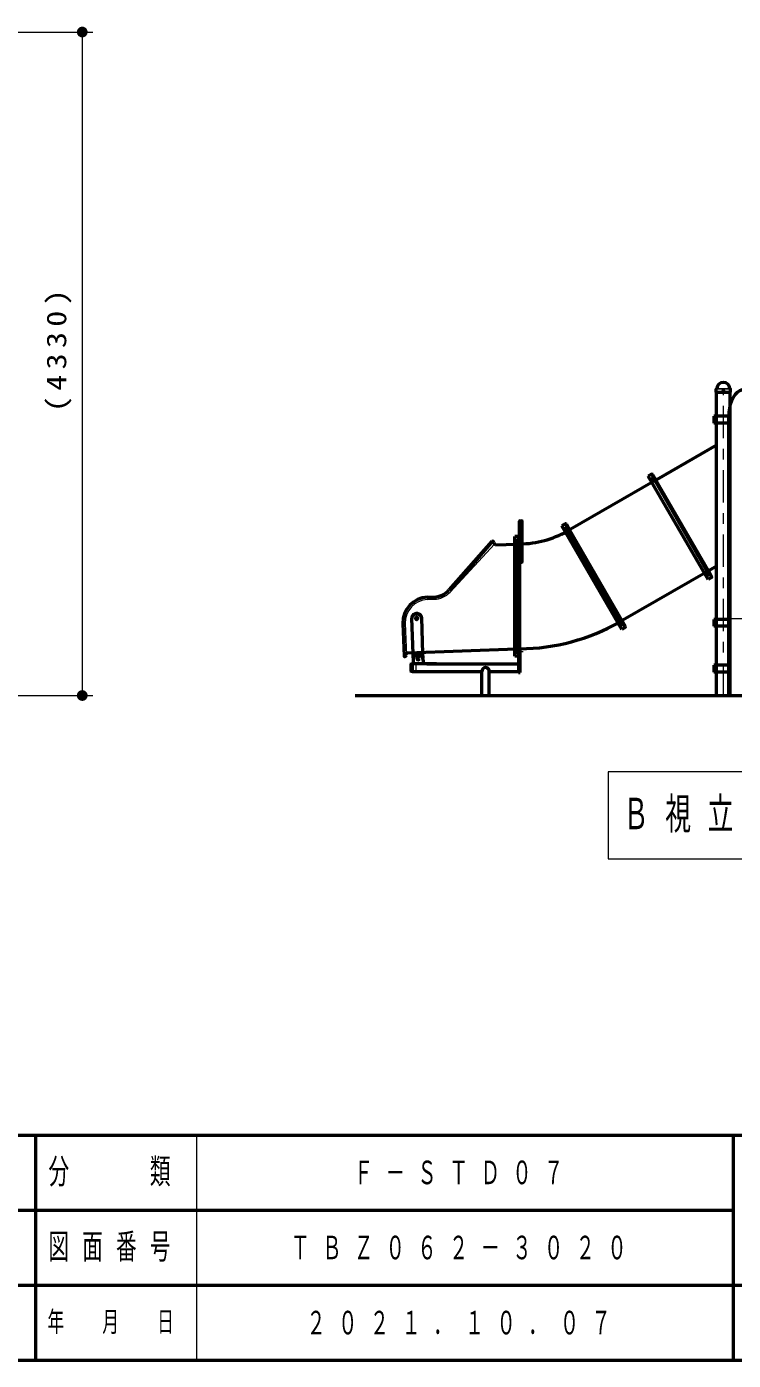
# Model space of a CAD drawing. Units: millimetres on the paper. Extents: x -385 to 0, y -594 to 267.
# Drawn here: x -135.8 to -70, y -297 to -172.7 of the extents above; entities that cross this region are included whole.
import ezdxf

# ---------------------------------------------------------------- set-up
doc = ezdxf.new("R2010")
doc.units = ezdxf.units.MM
doc.linetypes.add('USER1', pattern=[4.5, 2.5, -2])
doc.linetypes.add('USER2', pattern=[6, 3, -1, 1, -1])
doc.layers.add('LY_1', color=140, linetype='Continuous', lineweight=50)
doc.styles.add('ＭＳ ゴシック', font='')
doc.styles.get('ＭＳ ゴシック').set_extended_font_data('MS Gothic')

# ---------------------------------------------------------------- blocks, each defined once
blk = doc.blocks.new('filled_dot')
at = {"color": 0, "linetype": 'Continuous', "lineweight": -2, "const_width": 1.25}
blk.add_lwpolyline([(-0.625, 0, 1), (0.625, 0, 1)], format="xyb", close=True, dxfattribs=at)

msp = doc.modelspace()

# ---------------------------------------------------------------- linework, layer by layer
at = {"layer": 'LY_1', "color": 7, "lineweight": 13}
for p, q in [((-220.216, -173.164), (-129.65, -173.164)), ((-130.65, -173.164), (-130.65, -235.021)), ((-71.52, -206.393), (-70.298, -206.393)), ((-71.546, -206.442), (-70.27, -206.442)), ((-96.367, -225.371), (-92.22, -220.924)), ((-92.311, -220.655), (-96.309, -225.307)), ((-98.485, -226.073), (-97.86, -226.051)), ((-100.552, -228.29), (-100.449, -231.245)), ((-153.752, -235.021), (-129.65, -235.021)), ((-81.652, -242.127), (-81.652, -250.26)), ((-30.852, -242.127), (-81.652, -242.127)), ((-81.652, -250.26), (-30.852, -250.26)), ((-120, -276), (-120, -297))]:
    msp.add_line(p, q, dxfattribs=at)
at = {"layer": 'LY_1'}
for p, q in [((-71.572, -206.743), (-71.566, -206.459)), ((-71.565, -206.75), (-71.572, -206.743)), ((-71.565, -206.75), (-70.251, -206.75)), ((-71.548, -206.418), (-71.533, -206.402)), ((-71.545, -235.021), (-71.545, -206.75)), ((-70.268, -206.418), (-70.284, -206.402)), ((-70.272, -235.021), (-70.272, -206.75)), ((-70.245, -206.742), (-70.251, -206.75)), ((-70.245, -206.742), (-70.25, -206.459)), ((-71.791, -208.985), (-71.791, -209.628)), ((-70.389, -208.985), (-71.791, -208.985)), ((-70.389, -209.628), (-71.791, -209.628)), ((-70.389, -235.021), (-70.389, -209.021)), ((-71.545, -211.68), (-77.129, -214.904)), ((-77.426, -215.075), (-85.17, -219.547)), ((-77.595, -214.382), (-77.905, -214.56)), ((-72.333, -224.21), (-77.905, -214.56)), ((-77.513, -214.581), (-77.6, -214.631)), ((-77.6, -214.631), (-77.4, -214.978)), ((-72.156, -223.86), (-77.513, -214.581)), ((-77.498, -214.408), (-77.226, -214.878)), ((-72.269, -223.464), (-77.226, -214.878)), ((-89.919, -222.547), (-89.919, -218.763)), ((-89.876, -218.72), (-89.69, -218.72)), ((-89.647, -222.547), (-89.647, -218.763)), ((-85.637, -219.024), (-85.946, -219.203)), ((-80.375, -228.853), (-85.946, -219.203)), ((-85.641, -219.274), (-85.555, -219.224)), ((-85.641, -219.274), (-80.484, -228.206)), ((-80.197, -228.503), (-85.555, -219.224)), ((-85.539, -219.051), (-85.268, -219.521)), ((-80.311, -228.107), (-85.268, -219.521)), ((-92.487, -220.618), (-96.484, -225.181)), ((-92.487, -220.618), (-92.416, -220.615)), ((-92.268, -220.753), (-92.265, -220.824)), ((-92.118, -220.962), (-90.188, -220.895)), ((-90.347, -231.349), (-90.347, -220.206)), ((-89.99, -220.206), (-90.347, -220.206)), ((-90.019, -220.42), (-90.119, -220.42)), ((-90.119, -220.42), (-90.119, -220.823)), ((-90.119, -230.735), (-90.119, -220.82)), ((-90.019, -231.135), (-90.019, -220.42)), ((-89.919, -220.278), (-89.919, -230.805)), ((-89.876, -222.59), (-89.69, -222.59)), ((-72.54, -223.538), (-80.285, -228.009)), ((-72.242, -223.91), (-72.442, -223.564)), ((-71.998, -223.934), (-72.269, -223.464)), ((-71.545, -222.963), (-72.243, -223.366)), ((-72.024, -224.032), (-72.333, -224.21)), ((-72.156, -223.86), (-72.242, -223.91)), ((-98.493, -225.859), (-97.867, -225.837)), ((-100.766, -228.297), (-100.659, -231.352)), ((-99.828, -231.137), (-99.945, -227.807)), ((-98.9, -231.105), (-99.017, -227.774)), ((-80.284, -228.553), (-80.484, -228.206)), ((-80.066, -228.674), (-80.375, -228.853)), ((-80.039, -228.577), (-80.311, -228.107)), ((-80.284, -228.553), (-80.197, -228.503)), ((-71.791, -227.924), (-71.791, -228.567)), ((-70.389, -227.924), (-71.791, -227.924)), ((-70.389, -228.567), (-71.791, -228.567)), ((-71.672, -227.924), (-71.672, -228.567)), ((-100.313, -231.026), (-90.193, -230.672)), ((-99.828, -231.137), (-98.9, -231.105)), ((-99.828, -231.137), (-98.9, -231.105)), ((-99.815, -231.511), (-99.828, -231.137)), ((-98.887, -231.479), (-98.9, -231.105)), ((-90.119, -231.135), (-90.119, -230.735)), ((-90.019, -231.135), (-90.119, -231.135)), ((-89.919, -232.635), (-89.919, -230.735)), ((-89.919, -230.735), (-89.833, -230.735)), ((-89.919, -231.278), (-89.919, -230.805)), ((-89.833, -232.885), (-89.833, -230.735)), ((-100.615, -231.394), (-100.586, -231.393)), ((-100.033, -232.116), (-100.033, -232.725)), ((-99.99, -232.073), (-99.919, -232.073)), ((-97.625, -232.073), (-99.919, -232.073)), ((-99.919, -232.073), (-99.919, -232.768)), ((-99.812, -231.709), (-99.812, -232.073)), ((-98.883, -231.709), (-98.883, -232.073)), ((-98.553, -232.073), (-90.005, -232.073)), ((-89.99, -231.349), (-90.347, -231.349)), ((-90.005, -231.42), (-90.005, -232.885)), ((-89.919, -231.42), (-90.005, -231.42)), ((-89.919, -231.563), (-89.919, -232.885)), ((-70.389, -232.2), (-71.791, -232.2)), ((-71.791, -232.2), (-71.791, -232.843)), ((-99.919, -232.768), (-99.99, -232.768)), ((-99.919, -232.768), (-93.409, -232.768)), ((-93.409, -235.021), (-93.409, -232.768)), ((-92.715, -232.768), (-90.005, -232.768)), ((-92.715, -235.021), (-92.715, -232.768)), ((-90.005, -232.885), (-89.919, -232.885)), ((-89.919, -232.885), (-89.833, -232.885)), ((-70.389, -232.843), (-71.791, -232.843)), ((-105.203, -235.021), (-19.852, -235.021)), ((-135, -276), (-135, -297)), ((-70, -276), (-70, -297)), ((-187.5, -283), (-70, -283)), ((-242.5, -290), (0, -290))]:
    msp.add_line(p, q, dxfattribs=at)
at = {"layer": 'LY_1', "color": 7, "linetype": 'USER2', "lineweight": 13}
for p, q in [((-70.908, -235.021), (-70.908, -206.75)), ((-90.421, -230.92), (-89.558, -230.92))]:
    msp.add_line(p, q, dxfattribs=at)
at = {"layer": 'LY_1', "color": 7, "linetype": 'USER1', "lineweight": 13}
for p, q in [((-59.762, -227.878), (-70.389, -227.878)), ((-99.833, -231.009), (-98.905, -230.977)), ((-99.919, -232.123), (-99.562, -232.123)), ((-99.562, -232.123), (-99.562, -232.718)), ((-99.919, -232.718), (-99.562, -232.718))]:
    msp.add_line(p, q, dxfattribs=at)
at = {"layer": 'LY_1', "color": 7}
for p, q in [((-385, -276), (0, -276)), ((-385, -297), (0, -297))]:
    msp.add_line(p, q, dxfattribs=at)
at = {"layer": 'LY_1'}
for points in [[(-70.389, -209.021), (-70.37, -208.618), (-70.316, -208.225), (-70.226, -207.852), (-70.104, -207.508), (-69.952, -207.2), (-69.775, -206.938), (-69.575, -206.727), (-69.359, -206.572), (-69.132, -206.478), (-68.899, -206.446)], [(-99.017, -227.774), (-99.022, -227.72), (-99.036, -227.667), (-99.057, -227.616), (-99.086, -227.568), (-99.121, -227.524), (-99.163, -227.484), (-99.21, -227.45), (-99.261, -227.422), (-99.316, -227.399), (-99.374, -227.384), (-99.434, -227.375), (-99.495, -227.374), (-99.556, -227.379), (-99.615, -227.392), (-99.672, -227.412), (-99.725, -227.438), (-99.775, -227.47), (-99.819, -227.507), (-99.857, -227.55), (-99.89, -227.596), (-99.915, -227.646), (-99.932, -227.698), (-99.942, -227.752), (-99.945, -227.807)], [(-99.015, -227.807), (-99.021, -227.753), (-99.035, -227.7), (-99.056, -227.649), (-99.085, -227.601), (-99.12, -227.557), (-99.162, -227.518), (-99.208, -227.483), (-99.26, -227.455), (-99.315, -227.433), (-99.373, -227.417), (-99.433, -227.409), (-99.494, -227.407), (-99.554, -227.413), (-99.614, -227.425), (-99.67, -227.445), (-99.724, -227.471), (-99.773, -227.503), (-99.818, -227.541), (-99.856, -227.583), (-99.888, -227.629), (-99.914, -227.679), (-99.931, -227.731), (-99.941, -227.785), (-99.943, -227.84)]]:
    msp.add_lwpolyline(points, dxfattribs=at)
msp.add_lwpolyline([(-99.372, -227.82), (-99.373, -227.811), (-99.375, -227.802), (-99.377, -227.794), (-99.38, -227.786), (-99.384, -227.778), (-99.388, -227.77), (-99.394, -227.763), (-99.4, -227.756), (-99.406, -227.75), (-99.413, -227.744), (-99.421, -227.739), (-99.429, -227.735), (-99.437, -227.731), (-99.446, -227.728), (-99.455, -227.725), (-99.464, -227.724), (-99.474, -227.723), (-99.483, -227.723), (-99.492, -227.724), (-99.501, -227.725), (-99.51, -227.727), (-99.519, -227.73), (-99.528, -227.734), (-99.536, -227.738), (-99.544, -227.743), (-99.551, -227.749), (-99.558, -227.755), (-99.564, -227.762), (-99.569, -227.769), (-99.574, -227.777), (-99.578, -227.784), (-99.581, -227.793), (-99.584, -227.801), (-99.585, -227.81), (-99.586, -227.819), (-99.586, -227.827), (-99.586, -227.836), (-99.584, -227.845), (-99.582, -227.853), (-99.579, -227.862), (-99.575, -227.87), (-99.57, -227.877), (-99.565, -227.884), (-99.559, -227.891), (-99.553, -227.897), (-99.545, -227.903), (-99.538, -227.908), (-99.53, -227.913), (-99.521, -227.916), (-99.513, -227.919), (-99.504, -227.922), (-99.494, -227.923), (-99.485, -227.924), (-99.476, -227.924), (-99.467, -227.924), (-99.457, -227.922), (-99.448, -227.92), (-99.439, -227.917), (-99.431, -227.913), (-99.423, -227.909), (-99.415, -227.904), (-99.408, -227.898), (-99.401, -227.892), (-99.395, -227.885), (-99.39, -227.878), (-99.385, -227.871), (-99.381, -227.863), (-99.378, -227.855), (-99.375, -227.846), (-99.373, -227.837), (-99.372, -227.829)], close=True, dxfattribs=at)
for centre, radius in [((-70.908, -206.635), 0.0429), ((-99.347, -231.602), 0.107)]:
    msp.add_circle(centre, radius, dxfattribs=at)
for centre, radius, start, end in [((-71.561, -206.374), 0.04, 315, 353.3676), ((-70.908, -206.45), 0.617, 90, 173.3676), ((-70.908, -206.45), 0.617, 6.6324, 90), ((-70.255, -206.374), 0.04, 186.6324, 225), ((-71.506, -206.46), 0.06, 135, 178.99605), ((-70.31, -206.46), 0.06, 1.00395, 45), ((-77.56, -214.443), 0.0714, 30, 120), ((-77.461, -215.014), 0.0714, 300, 30), ((-77.164, -214.842), 0.0714, 210, 300), ((-89.876, -218.763), 0.0429, 90, 180), ((-89.69, -218.763), 0.0429, 0, 90), ((-90.019, -211.492), 9.4, 271.05297, 298.94703), ((-85.601, -219.086), 0.0714, 30, 120), ((-85.504, -219.655), 0.0714, 298.94703, 30), ((-85.206, -219.485), 0.0714, 210, 300), ((-92.411, -220.758), 0.143, 2, 92), ((-92.123, -220.819), 0.143, 182, 272), ((-90.19, -220.823), 0.0714, 272, 0), ((-89.99, -220.278), 0.0714, 0, 90), ((-89.776, -220.746), 0.143, 180, 271.5033), ((-89.847, -220.819), 0.0714, 180, 271.05297), ((-89.876, -222.547), 0.0429, 180, 270), ((-89.69, -222.547), 0.0429, 270, 0), ((-72.504, -223.6), 0.0714, 30, 120), ((-72.207, -223.428), 0.0714, 120, 210), ((-72.06, -223.97), 0.0714, 300, 30), ((-98.41, -228.215), 2.357, 92, 182), ((-97.934, -223.91), 1.929, 272, 318.78403), ((-90.019, -211.492), 19.171, 270.51044, 299.48956), ((-80.546, -228.242), 0.0714, 30, 119.48956), ((-80.249, -228.071), 0.0714, 120, 210), ((-80.101, -228.613), 0.0714, 300, 30), ((-100.591, -231.25), 0.143, 272, 2), ((-100.308, -231.169), 0.143, 92, 182), ((-99.347, -231.709), 0.464, 0, 180), ((-90.19, -230.744), 0.0714, 0, 92), ((-89.776, -230.805), 0.143, 90.72045, 180), ((-89.847, -230.734), 0.0714, 90.51044, 180), ((-100.617, -231.351), 0.0429, 182, 272), ((-99.99, -232.116), 0.0429, 90, 180), ((-99.351, -231.495), 0.464, 182, 194.34029), ((-99.351, -231.495), 0.464, 347.65971, 2), ((-93.062, -232.768), 0.347, 0, 180), ((-89.99, -231.278), 0.0714, 270, 0), ((-99.99, -232.725), 0.0429, 180, 270)]:
    msp.add_arc(centre, radius, start, end, dxfattribs=at)
at = {"layer": 'LY_1', "color": 7, "lineweight": 13}
for centre, start, end in [((-98.41, -228.215), 92, 182), ((-97.934, -223.91), 272, 317)]:
    msp.add_arc(centre, 2.143, start, end, dxfattribs=at)

# ---------------------------------------------------------------- block references
at = {"layer": 'LY_1', "color": 7, "lineweight": 13, "xscale": 0.4, "yscale": 0.4}
for p, rotation in [((-130.65, -173.164), 270), ((-130.65, -235.021), 90)]:
    msp.add_blockref('filled_dot', p, dxfattribs=dict(at, rotation=rotation))

# ---------------------------------------------------------------- texts
at = {"layer": 'LY_1', "color": 7, "insert": (-131.65, -202.63), "char_height": 1.833, "attachment_point": 8, "rotation": 90, "style": 'ＭＳ ゴシック'}
msp.add_mtext('\\T1.33;\\W1.2;(4330)', dxfattribs=at)
at = {"layer": 'LY_1', "color": 7, "style": 'ＭＳ ゴシック'}
for s, insert, char_height, attachment_point in [('\\T1.64;\\W0.6;Ｂ視立面図\u3000Ｓ＝１／７０', (-80.252, -246.194), 2.933, 4), ('\\T1.64;\\W0.6;分\u3000\u3000類', (-127.5, -279.5), 2.346, 5), ('\\T1.64;\\W0.6;Ｆ－ＳＴＤ０７', (-95, -279.5), 2.199, 5), ('\\T1.64;\\W0.6;図面番号', (-127.5, -286.5), 2.346, 5), ('\\T1.64;\\W0.6;ＴＢＺ０６２－３０２０', (-95, -286.5), 2.199, 5), ('\\T1.64;\\W0.6;年\u3000月\u3000日', (-127.5, -293.5), 1.906, 5), ('\\T1.64;\\W0.6;２０２１．１０．０７', (-95, -293.5), 2.199, 5)]:
    msp.add_mtext(s, dxfattribs=dict(at, insert=insert, char_height=char_height, attachment_point=attachment_point))

doc.saveas('drawing.dxf')
